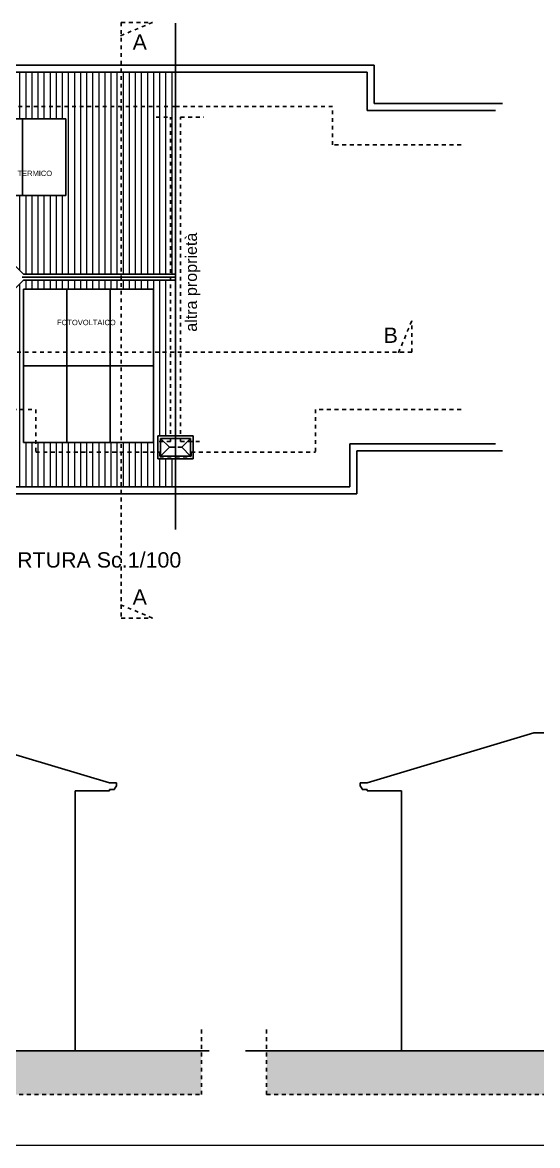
# Model space of a CAD drawing. Header units: millimetres. Extents: x 2002 to 2114, y 811 to 859.
# Drawn here: x 2044.31 to 2057.75, y 811.09 to 840.4 of the extents above; entities that cross this region are included whole.
import ezdxf

# ---------------------------------------------------------------- set-up
doc = ezdxf.new("R2010")
doc.units = ezdxf.units.MM
doc.header["$LTSCALE"] = 0.04
doc.linetypes.add('JIS_02_1.2', pattern=[2.5, 1.25, -1.25])
for name, color, linetype in [('0-2', 1, 'Continuous'), ('02', 1, 'Continuous'), ('ASSI-PIL', 6, 'Continuous'), ('Ferro', 221, 'Continuous')]:
    doc.layers.add(name, color=color, linetype=linetype)
doc.layers.add('0_Num_Penna__10', color=1, linetype='Continuous', lineweight=13)
doc.styles.get("Standard").update_dxf_attribs({"font": 'arial.ttf'})
pattern_1 = [(90, (615.9703, -128.73642), (-0.15875, 1e-17), [])]

msp = doc.modelspace()

# ---------------------------------------------------------------- hatches: boundary and pattern name
at = {"layer": '0_Num_Penna__10'}
h = msp.add_hatch(dxfattribs=at)
h.set_pattern_fill('ANSI31', color=256, scale=0.05, angle=45, style=0)
h.set_pattern_definition(pattern_1)
h.paths.add_polyline_path([(2048.304, 828.283), (2048.304, 829.013), (2047.844, 829.013), (2047.844, 829.183), (2046.886, 829.183), (2046.886, 828.283)])
h.paths.add_polyline_path([(2046.886, 829.44), (2046.886, 829.183), (2047.844, 829.183), (2047.844, 829.613), (2048.174, 829.613), (2048.174, 831.793), (2047.727, 831.793), (2047.727, 831.44), (2047.727, 829.44)])
h.paths.add_polyline_path([(2047.727, 831.793), (2048.174, 831.793), (2048.174, 833.673), (2046.886, 833.673), (2046.886, 833.44), (2047.727, 833.44)])
h.paths.add_polyline_path([(2046.886, 833.44), (2046.886, 833.673), (2044.337, 833.673), (2042.458, 831.793), (2044.337, 831.793), (2044.337, 833.44), (2045.467, 833.44), (2046.597, 833.44)])
h.paths.add_polyline_path([(2044.337, 830.303), (2044.337, 831.44), (2044.337, 831.793), (2042.458, 831.793), (2040.967, 830.303)])
h.paths.add_polyline_path([(2044.337, 830.303), (2040.967, 830.303), (2040.067, 829.403), (2043.754, 829.403), (2043.754, 828.283), (2046.886, 828.283), (2046.886, 829.183), (2044.654, 829.183), (2044.654, 829.44), (2044.337, 829.44)])
h.paths.add_polyline_path([(2040.741, 831.403), (2037.667, 831.403), (2036.767, 830.503), (2039.841, 830.503)])
h.paths.add_polyline_path([(2041.132, 831.793), (2038.058, 831.793), (2037.667, 831.403), (2040.741, 831.403)])
h.paths.add_polyline_path([(2040.487, 834.223), (2038.058, 831.793), (2041.132, 831.793), (2043.561, 834.223)])
h.paths.add_polyline_path([(2048.304, 833.833), (2048.304, 838.203), (2046.886, 838.203), (2046.886, 833.833)])
h.paths.add_polyline_path([(2048.304, 838.203), (2048.304, 839.103), (2046.886, 839.103), (2046.886, 838.203)])
h.paths.add_polyline_path([(2046.886, 838.203), (2046.886, 839.103), (2043.304, 839.103), (2043.304, 838.103), (2036.767, 838.103), (2037.667, 837.203), (2039.324, 837.203), (2039.324, 837.885), (2040.454, 837.885), (2041.584, 837.885), (2041.584, 837.203), (2043.184, 837.203), (2043.184, 837.885), (2044.204, 837.885), (2044.204, 838.203)])
h.paths.add_polyline_path([(2046.886, 833.833), (2046.886, 838.203), (2044.204, 838.203), (2044.204, 837.885), (2044.314, 837.885), (2045.444, 837.885), (2045.444, 835.885), (2044.314, 835.885), (2043.184, 835.885), (2043.184, 837.203), (2041.584, 837.203), (2041.584, 835.885), (2040.454, 835.885), (2039.324, 835.885), (2039.324, 837.203), (2037.667, 837.203), (2040.487, 834.383), (2043.787, 834.383), (2044.337, 833.833)])
h.paths.add_polyline_path([(2042.734, 836.023), (2042.034, 836.023), (2042.034, 835.023), (2042.734, 835.023)], flags=16)
h = msp.add_hatch(dxfattribs=at)
h.set_pattern_fill('ANSI31', color=256, scale=0.05, angle=45, style=0)
h.set_pattern_definition(pattern_1)
h.paths.add_polyline_path([(2046.886, 829.183), (2046.886, 829.44), (2046.597, 829.44), (2045.467, 829.44), (2044.654, 829.44), (2044.654, 829.183)])
h = msp.add_hatch(dxfattribs=at)
h.set_pattern_fill('EARTH', color=256, scale=0.04, angle=45, style=0)
h.set_pattern_definition([(45, (609.59275, -129.24758), (4e-17, 0.359210245), [0.254, -0.254]), (45, (609.5254, -129.18023), (4e-17, 0.359210245), [0.254, -0.254]), (45, (609.45805, -129.11288), (4e-17, 0.359210245), [0.254, -0.254]), (135, (609.45805, -129.06797), (-0.359210245, 0), [0.254, -0.254]), (135, (609.5254, -129.00062), (-0.359210245, 0), [0.254, -0.254]), (135, (609.59275, -128.93327), (-0.359210245, 0), [0.254, -0.254])])
h.paths.add_polyline_path([(2048.98, 812.421), (2048.98, 813.567), (2026.027, 813.567), (2026.027, 812.421)])
h = msp.add_hatch(dxfattribs=at)
h.set_pattern_fill('EARTH', color=256, scale=0.04, angle=45, style=0)
h.set_pattern_definition([(45, (607.54783, -129.24758), (4e-17, 0.359210245), [0.254, -0.254]), (45, (607.48048, -129.18023), (4e-17, 0.359210245), [0.254, -0.254]), (45, (607.41312, -129.11288), (4e-17, 0.359210245), [0.254, -0.254]), (135, (607.41312, -129.06797), (-0.359210245, 0), [0.254, -0.254]), (135, (607.48048, -129.00062), (-0.359210245, 0), [0.254, -0.254]), (135, (607.54783, -128.93327), (-0.359210245, 0), [0.254, -0.254])])
h.paths.add_polyline_path([(2073.738, 812.421), (2073.738, 813.567), (2050.681, 813.567), (2050.681, 812.421)])

# ---------------------------------------------------------------- linework, layer by layer
at = {"linetype": 'JIS_02_1.2'}
for p, q in [((2044.204, 838.203), (2048.304, 838.203)), ((2047.795, 837.923), (2048.174, 837.923)), ((2048.174, 829.463), (2048.174, 837.923)), ((2040.854, 830.303), (2044.654, 830.303)), ((2044.654, 830.303), (2044.654, 829.183)), ((2048.174, 829.463), (2047.784, 829.463)), ((2044.654, 829.183), (2047.894, 829.183)), ((2047.894, 829.183), (2047.894, 829.063)), ((2047.894, 829.063), (2048.304, 829.063))]:
    msp.add_line(p, q, dxfattribs=at)
for p, q in [((2025.265, 813.567), (2049.18, 813.567)), ((2074.39, 813.567), (2050.128, 813.567))]:
    msp.add_line(p, q)
at = {"layer": '0-2'}
for p, q in [((2044.314, 837.885), (2043.184, 837.885)), ((2045.444, 837.885), (2044.314, 837.885)), ((2044.314, 837.885), (2044.314, 835.885)), ((2044.314, 835.885), (2044.314, 837.885)), ((2045.444, 835.885), (2045.444, 837.885)), ((2044.314, 835.885), (2043.184, 835.885)), ((2044.314, 835.885), (2043.184, 835.885)), ((2045.444, 835.885), (2044.314, 835.885)), ((2045.444, 835.885), (2044.314, 835.885)), ((2044.337, 833.44), (2044.337, 831.44)), ((2044.337, 833.44), (2045.467, 833.44)), ((2045.467, 831.44), (2045.467, 833.44)), ((2045.467, 833.44), (2045.467, 831.44)), ((2045.467, 833.44), (2046.597, 833.44)), ((2046.597, 831.44), (2046.597, 833.44)), ((2046.597, 833.44), (2046.597, 831.44)), ((2046.597, 833.44), (2047.727, 833.44)), ((2047.727, 831.44), (2047.727, 833.44)), ((2044.337, 831.44), (2045.467, 831.44)), ((2044.337, 831.44), (2044.337, 829.44)), ((2044.337, 831.44), (2045.467, 831.44)), ((2045.467, 831.44), (2046.597, 831.44)), ((2045.467, 829.44), (2045.467, 831.44)), ((2045.467, 831.44), (2045.467, 829.44)), ((2045.467, 831.44), (2046.597, 831.44)), ((2046.597, 831.44), (2047.727, 831.44)), ((2046.597, 829.44), (2046.597, 831.44)), ((2046.597, 831.44), (2046.597, 829.44)), ((2046.597, 831.44), (2047.727, 831.44)), ((2047.727, 829.44), (2047.727, 831.44)), ((2044.337, 829.44), (2045.467, 829.44)), ((2045.467, 829.44), (2046.597, 829.44)), ((2046.597, 829.44), (2047.727, 829.44))]:
    msp.add_line(p, q, dxfattribs=at)
at = {"layer": '02'}
for p, q in [((2048.304, 827.172), (2048.304, 840.379)), ((2043.124, 839.283), (2048.304, 839.283)), ((2043.304, 839.103), (2048.304, 839.103)), ((2043.787, 834.383), (2044.337, 833.833)), ((2044.304, 833.753), (2048.304, 833.753)), ((2044.337, 833.833), (2048.304, 833.833)), ((2040.067, 829.403), (2044.337, 833.673)), ((2044.337, 833.673), (2048.304, 833.673)), ((2047.844, 829.613), (2047.844, 829.013)), ((2047.844, 829.613), (2048.304, 829.613)), ((2047.914, 829.543), (2047.914, 829.083)), ((2047.914, 829.543), (2048.304, 829.543)), ((2048.144, 829.313), (2047.914, 829.543)), ((2048.144, 829.313), (2047.914, 829.083)), ((2047.914, 829.083), (2048.304, 829.083)), ((2048.144, 829.313), (2048.304, 829.313)), ((2047.844, 829.013), (2048.304, 829.013)), ((2043.754, 828.283), (2048.304, 828.283)), ((2043.574, 828.103), (2048.304, 828.103))]:
    msp.add_line(p, q, dxfattribs=at)
at = {"layer": '0_Num_Penna__10'}
msp.add_line((2114.037, 811.093), (2002.034, 811.093), dxfattribs=at)
at = {"layer": 'ASSI-PIL', "linetype": 'JIS_02_1.2'}
for p, q in [((2047.701, 840.399), (2046.792, 840.019)), ((2046.886, 840.399), (2046.886, 824.858)), ((2046.886, 840.399), (2047.701, 840.399)), ((2054.468, 832.609), (2054.089, 831.699)), ((2054.468, 831.793), (2054.468, 832.609)), ((2054.468, 831.793), (2034.356, 831.793)), ((2047.701, 824.858), (2046.792, 825.237)), ((2046.886, 824.858), (2047.701, 824.858)), ((2048.98, 812.421), (2048.98, 814.181)), ((2050.681, 812.421), (2050.681, 814.181)), ((2026.027, 812.421), (2048.98, 812.421)), ((2050.681, 812.421), (2073.738, 812.421))]:
    msp.add_line(p, q, dxfattribs=at)
at = {"layer": 'Ferro'}
for p, q in [((2053.484, 839.283), (2048.304, 839.283)), ((2053.304, 839.103), (2048.304, 839.103)), ((2053.304, 838.103), (2053.304, 839.103)), ((2053.484, 838.283), (2053.484, 839.283)), ((2056.834, 838.283), (2053.484, 838.283)), ((2056.654, 838.103), (2053.304, 838.103)), ((2048.304, 829.613), (2048.764, 829.613)), ((2048.304, 829.543), (2048.694, 829.543)), ((2048.464, 829.313), (2048.694, 829.543)), ((2048.694, 829.543), (2048.694, 829.083)), ((2048.764, 829.613), (2048.764, 829.013)), ((2056.654, 829.403), (2052.854, 829.403)), ((2052.854, 829.403), (2052.854, 828.283)), ((2048.304, 829.083), (2048.694, 829.083)), ((2048.464, 829.313), (2048.694, 829.083)), ((2056.834, 829.223), (2053.034, 829.223)), ((2053.034, 829.223), (2053.034, 828.103)), ((2048.304, 829.013), (2048.764, 829.013)), ((2052.854, 828.283), (2048.304, 828.283)), ((2053.034, 828.103), (2048.304, 828.103)), ((2046.583, 820.556), (2042.233, 821.861)), ((2053.305, 820.556), (2057.655, 821.861)), ((2057.655, 821.861), (2061.655, 821.861)), ((2046.763, 820.556), (2046.583, 820.556)), ((2053.125, 820.556), (2053.305, 820.556)), ((2045.683, 820.347), (2045.683, 813.567)), ((2046.583, 820.347), (2045.683, 820.347)), ((2046.583, 820.347), (2046.583, 820.382)), ((2046.583, 820.382), (2046.713, 820.382)), ((2046.713, 820.382), (2046.713, 820.402)), ((2053.175, 820.382), (2053.175, 820.402)), ((2053.305, 820.382), (2053.175, 820.382)), ((2053.305, 820.347), (2053.305, 820.382)), ((2053.305, 820.347), (2054.205, 820.347)), ((2054.205, 820.347), (2054.205, 813.567))]:
    msp.add_line(p, q, dxfattribs=at)
at = {"layer": 'Ferro', "linetype": 'JIS_02_1.2'}
for p, q in [((2048.304, 838.203), (2052.404, 838.203)), ((2052.404, 837.203), (2052.404, 838.203)), ((2048.434, 837.923), (2049.044, 837.923)), ((2048.434, 829.463), (2048.434, 837.923)), ((2055.754, 837.203), (2052.404, 837.203)), ((2055.754, 830.303), (2051.954, 830.303)), ((2051.954, 830.303), (2051.954, 829.183)), ((2048.434, 829.463), (2048.931, 829.463)), ((2048.464, 829.313), (2048.304, 829.313)), ((2048.304, 829.063), (2048.714, 829.063)), ((2048.714, 829.183), (2048.714, 829.063)), ((2048.714, 829.183), (2051.954, 829.183))]:
    msp.add_line(p, q, dxfattribs=at)
at = {"layer": 'Ferro'}
for points in [[(2046.713, 820.402), (2046.763, 820.48), (2046.763, 820.556)], [(2053.175, 820.402), (2053.125, 820.48), (2053.125, 820.556)]]:
    msp.add_lwpolyline(points, dxfattribs=at)

# ---------------------------------------------------------------- texts
at = {"layer": '0_Num_Penna__10'}
msp.add_text('altra proprietà', height=0.3, rotation=90, dxfattribs=at).set_placement((2048.861, 832.328))
at = {"layer": 'ASSI-PIL', "char_height": 0.4, "width": 8.5911, "attachment_point": 1}
for s, insert in [('A', (2047.184, 840.085)), ('B', (2053.734, 832.438)), ('PIANTA COPERTURA Sc.1/100', (2040.412, 826.574)), ('A', (2047.184, 825.606))]:
    msp.add_mtext(s, dxfattribs=dict(at, insert=insert))
at = {"layer": 'ASSI-PIL', "char_height": 0.14}
for s, insert, attachment_point in [('\\pxt8;SOLARE TERMICO', (2045.083, 836.531), 3), ('FOTOVOLTAICO', (2045.21, 832.64), 1)]:
    msp.add_mtext_dynamic_manual_height_columns(s, width=2.81611, gutter_width=1, heights=[0], dxfattribs=dict(at, insert=insert, attachment_point=attachment_point))

doc.saveas('drawing.dxf')
